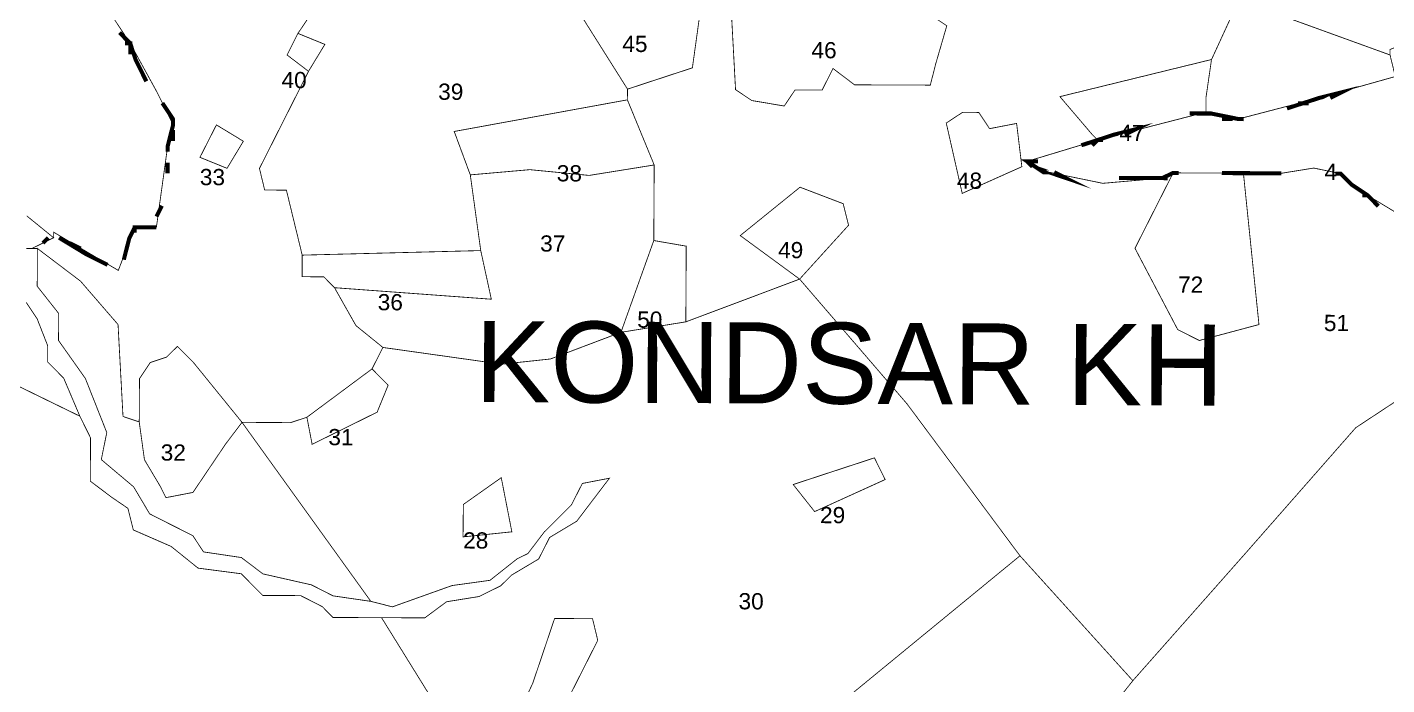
# Model space of a CAD drawing. Header units: metres. Extents: x 318080 to 326887, y 1838772 to 1852662.
# Drawn here: x 324236 to 325251, y 1851284 to 1851775 of the extents above; entities that cross this region are included whole.
import ezdxf

# ---------------------------------------------------------------- set-up
doc = ezdxf.new("R2010")
doc.units = ezdxf.units.M
doc.header["$MEASUREMENT"] = 0
for name, color, linetype in [('SURVEY NO.', 7, 'Continuous'), ('SURVEY PLOT BOUNDARY', 35, 'Continuous'), ('VILLAGE BOUNDARY', 212, 'Continuous'), ('VILLAGE NAME', 3, 'Continuous')]:
    doc.layers.add(name, color=color, linetype=linetype)
doc.styles.add('PDF Arial', font='arial.ttf')
doc.styles.get("Standard").update_dxf_attribs({"font": 'arial.ttf'})

# ---------------------------------------------------------------- blocks, each defined once
blk = doc.blocks.new('22')
at = {"layer": 'SURVEY PLOT BOUNDARY', "lineweight": 18, "const_width": 0.605}
for points in [[(324446.5, 1851782.2), (324438.4, 1851770.2), (324430.3, 1851754.1), (324446.3, 1851741.9), (324409.7, 1851669.4), (324413.6, 1851653.3), (324429.8, 1851653.2), (324441.6, 1851604.7), (324441.6, 1851588.6), (324457.7, 1851588.5), (324465.7, 1851580.4), (324481.7, 1851552.1), (324501.8, 1851535.8), (324493.7, 1851519.8), (324445.1, 1851483.7), (324433, 1851479.7), (324396.7, 1851479.9), (324360.6, 1851524.4), (324348.5, 1851536.6), (324340.4, 1851528.6), (324328.3, 1851524.6), (324320.2, 1851512.5), (324320, 1851480.2), (324307.9, 1851484.3), (324304.2, 1851552.9), (324276.2, 1851585.3), (324244, 1851609.7), (324240, 1851609.7), (324248.1, 1851613.7), (324256.1, 1851617.7), (324256.2, 1851621.8), (324304.4, 1851593.3), (324316.7, 1851625.5), (324332.8, 1851625.4), (324341.2, 1851685.9), (324345.3, 1851702), (324333.3, 1851726.3), (324313.3, 1851762.7), (324281.3, 1851811.3)], [(324236.1, 1851634), (324256.1, 1851617.7), (324248.1, 1851613.7), (324240, 1851609.7), (324235.9, 1851609.7)], [(324221.1, 1851872.1), (324249.1, 1851835.6), (324253.1, 1851827.5), (324257.2, 1851827.5), (324277.3, 1851819.3), (324281.3, 1851811.3), (324313.3, 1851762.7), (324333.3, 1851726.3), (324345.3, 1851702), (324341.2, 1851685.9), (324332.8, 1851625.4), (324316.7, 1851625.5), (324304.4, 1851593.3), (324256.2, 1851621.8), (324256.1, 1851617.7), (324236.1, 1851634)], [(324761.2, 1851796.8), (324764.9, 1851728.2), (324777, 1851720.1), (324801.2, 1851716), (324809.3, 1851728), (324829.5, 1851727.9), (324837.6, 1851744), (324853.7, 1851731.8), (324910.2, 1851731.6), (324914.3, 1851747.7), (324922.5, 1851775.9)], [(325140.4, 1851795), (325120, 1851750.7), (325006.9, 1851723), (325031, 1851694.7), (325035, 1851690.6), (324982.5, 1851674.7), (324998.6, 1851666.6), (325038.9, 1851658.3), (325083.3, 1851662.2), (325091.4, 1851666.1), (325062.9, 1851609.8), (325094.8, 1851549.1), (325110.9, 1851541), (325155.4, 1851552.9), (325143.8, 1851665.9), (325172.1, 1851665.8), (325196.3, 1851669.7), (325216.4, 1851665.5), (325236.5, 1851649.3), (325256.6, 1851637.1)], [(325264, 1851499.9), (325227.6, 1851475.9), (325146.5, 1851383.5), (325061.3, 1851287.1), (324977.1, 1851380.3), (324892.9, 1851493.6), (324812.7, 1851586.8), (324849.2, 1851627), (324845.2, 1851643.1), (324813, 1851655.4), (324768.4, 1851619.3), (324812.7, 1851586.8), (324727.8, 1851554.9), (324728.1, 1851611.4), (324703.9, 1851615.6), (324704.2, 1851672), (324684.2, 1851720.6), (324684.3, 1851728.6), (324732.7, 1851744.5), (324741.1, 1851805)], [(324235.9, 1851609.7), (324240, 1851609.7), (324244, 1851609.7), (324243.9, 1851581.5), (324259.9, 1851561.2), (324259.8, 1851541), (324279.8, 1851512.7), (324295.8, 1851472.3), (324291.7, 1851452.1), (324315.8, 1851431.8), (324327.8, 1851411.6), (324360, 1851395.3), (324368, 1851383.2), (324396.2, 1851379), (324412.3, 1851366.8), (324448.5, 1851358.6), (324464.6, 1851350.4), (324492.8, 1851346.3), (324508.9, 1851342.2), (324553.4, 1851358.1), (324581.7, 1851362), (324601.9, 1851378), (324610, 1851382), (324622.2, 1851398.1), (324630.3, 1851406.1), (324642.4, 1851418.2), (324650.6, 1851434.3), (324670.8, 1851438.2), (324646.4, 1851406.1), (324626.2, 1851394), (324618, 1851377.9), (324597.8, 1851365.9), (324589.7, 1851357.9), (324573.5, 1851349.9), (324549.3, 1851346), (324533.1, 1851334), (324500.8, 1851334.1), (324464.5, 1851334.3), (324456.5, 1851342.4), (324440.4, 1851350.6), (324412.2, 1851350.7), (324396.1, 1851366.9), (324363.9, 1851371.1), (324343.8, 1851387.3), (324315.6, 1851399.6), (324311.6, 1851415.7), (324299.6, 1851423.9), (324283.5, 1851436), (324283.7, 1851468.3), (324275.7, 1851484.5), (324263.7, 1851512.8), (324251.7, 1851525), (324251.7, 1851537.1), (324243.8, 1851557.3), (324235.7, 1851569.4)], [(325256.6, 1851637.1), (325236.5, 1851649.3), (325216.4, 1851665.5), (325196.3, 1851669.7), (325172.1, 1851665.8), (325143.8, 1851665.9), (325115.6, 1851666), (325091.4, 1851666.1), (325083.3, 1851662.2), (325038.9, 1851658.3), (324998.6, 1851666.6), (324982.5, 1851674.7), (325035, 1851690.6), (325111.8, 1851710.4), (325115.8, 1851710.4), (325140, 1851706.3), (325200.6, 1851722.1), (325257.1, 1851738)], [(324235.7, 1851569.4), (324243.8, 1851557.3), (324251.7, 1851537.1), (324251.7, 1851525), (324263.7, 1851512.8), (324275.7, 1851484.5), (324159, 1851541.5)], [(324629.5, 1851252.8), (324662.1, 1851317.2), (324658.2, 1851333.4), (324629.9, 1851333.5), (324613.6, 1851285.2), (324589.1, 1851232.8)], [(324540.9, 1851269.4), (324500.8, 1851334.1), (324533.1, 1851334), (324549.3, 1851346), (324573.5, 1851349.9), (324589.7, 1851357.9), (324597.8, 1851365.9), (324618, 1851377.9), (324626.2, 1851394), (324646.4, 1851406.1), (324670.8, 1851438.2), (324650.6, 1851434.3), (324642.4, 1851418.2), (324630.3, 1851406.1), (324622.2, 1851398.1), (324610, 1851382), (324601.9, 1851378), (324581.7, 1851362), (324553.4, 1851358.1), (324508.9, 1851342.2), (324492.8, 1851346.3), (324396.7, 1851479.9), (324433, 1851479.7), (324445.1, 1851483.7), (324449, 1851463.5), (324497.5, 1851487.5), (324505.7, 1851507.6), (324493.7, 1851519.8), (324501.8, 1851535.8), (324590.5, 1851523.3), (324626.8, 1851527.2), (324679.4, 1851547.1), (324727.8, 1851554.9), (324812.7, 1851586.8), (324892.9, 1851493.6), (324977.1, 1851380.3), (324835.3, 1851263.9)], [(324159, 1851541.5), (324275.7, 1851484.5), (324283.7, 1851468.3), (324283.5, 1851436), (324299.6, 1851423.9), (324311.6, 1851415.7), (324315.6, 1851399.6), (324343.8, 1851387.3), (324363.9, 1851371.1), (324396.1, 1851366.9), (324412.2, 1851350.7), (324440.4, 1851350.6), (324456.5, 1851342.4), (324464.5, 1851334.3), (324500.8, 1851334.1), (324540.9, 1851269.4)], [(324835.3, 1851263.9), (324977.1, 1851380.3), (325061.3, 1851287.1), (324915.2, 1851102.2)]]:
    blk.add_lwpolyline(points, dxfattribs=at)
for points in [[(325253.2, 1851758.2), (325253.2, 1851754.1), (325140.4, 1851795), (325209.5, 1851911.7), (325306.8, 1852012.1), (325347.7, 1852120.8), (325371.9, 1852124.7), (325480.7, 1852091.9), (325500.8, 1852075.7), (325480.5, 1852059.7), (325484.4, 1852035.4), (325508.6, 1852019.2), (325532.7, 1852011), (325439.3, 1851878.3), (325411, 1851870.4), (325334, 1851790)], [(324574.8, 1851608.1), (324441.6, 1851604.7), (324429.8, 1851653.2), (324413.6, 1851653.3), (324409.7, 1851669.4), (324446.3, 1851741.9), (324458.5, 1851762), (324438.4, 1851770.2), (324446.5, 1851782.2), (324450.6, 1851794.3), (324470.9, 1851818.4), (324471.1, 1851858.8), (324491.4, 1851878.8), (324531.8, 1851894.8), (324551.9, 1851894.7), (324584.1, 1851878.4), (324616.3, 1851846), (324628.2, 1851817.7), (324684.3, 1851728.6), (324684.2, 1851720.6), (324555, 1851697), (324567, 1851664.6)], [(324741.1, 1851805), (324732.7, 1851744.5), (324684.3, 1851728.6), (324628.2, 1851817.7), (324652.5, 1851833.7), (324672.7, 1851845.7), (324705, 1851837.5)], [(324741.1, 1851805), (324745.3, 1851833.2), (324757.4, 1851845.3), (324801.8, 1851845.1), (324801.7, 1851824.9), (324890.4, 1851820.4), (324910.6, 1851812.3), (324910.4, 1851784), (324922.5, 1851775.9), (324914.3, 1851747.7), (324910.2, 1851731.6), (324853.7, 1851731.8), (324837.6, 1851744), (324829.5, 1851727.9), (324809.3, 1851728), (324801.2, 1851716), (324777, 1851720.1), (324764.9, 1851728.2), (324761.2, 1851796.8)], [(325253.2, 1851754.1), (325257.1, 1851738), (325200.6, 1851722.1), (325140, 1851706.3), (325115.8, 1851710.4), (325115.9, 1851722.5), (325120, 1851750.7), (325140.4, 1851795)], [(324458.5, 1851762), (324446.3, 1851741.9), (324430.3, 1851754.1), (324438.4, 1851770.2)], [(325115.8, 1851710.4), (325111.8, 1851710.4), (325035, 1851690.6), (325031, 1851694.7), (325006.9, 1851723), (325120, 1851750.7), (325115.9, 1851722.5)], [(324704.2, 1851672), (324655.7, 1851664.2), (324611.4, 1851668.5), (324567, 1851664.6), (324555, 1851697), (324684.2, 1851720.6)], [(324978.5, 1851670.7), (324934, 1851650.8), (324922.1, 1851703.3), (324934.3, 1851711.3), (324946.4, 1851711.2), (324954.4, 1851699.1), (324974.6, 1851703)], [(324934, 1851650.8), (324978.5, 1851670.7), (324974.6, 1851703), (324954.4, 1851699.1), (324946.4, 1851711.2), (324934.3, 1851711.3), (324922.1, 1851703.3)], [(324397.7, 1851689.7), (324385.5, 1851669.5), (324365.3, 1851677.7), (324377.6, 1851701.9)], [(324365.3, 1851677.7), (324385.5, 1851669.5), (324397.7, 1851689.7), (324377.6, 1851701.9)], [(324704.2, 1851672), (324703.9, 1851615.6), (324679.4, 1851547.1), (324626.8, 1851527.2), (324590.5, 1851523.3), (324501.8, 1851535.8), (324481.7, 1851552.1), (324465.7, 1851580.4), (324582.7, 1851571.8), (324574.8, 1851608.1), (324567, 1851664.6), (324611.4, 1851668.5), (324655.7, 1851664.2)], [(325143.8, 1851665.9), (325155.4, 1851552.9), (325110.9, 1851541), (325094.8, 1851549.1), (325062.9, 1851609.8), (325091.4, 1851666.1), (325115.6, 1851666)], [(324812.7, 1851586.8), (324768.4, 1851619.3), (324813, 1851655.4), (324845.2, 1851643.1), (324849.2, 1851627)], [(324727.8, 1851554.9), (324679.4, 1851547.1), (324703.9, 1851615.6), (324728.1, 1851611.4)], [(324335.9, 1851431.8), (324339.9, 1851423.7), (324360.1, 1851427.6), (324384.5, 1851463.8), (324396.7, 1851479.9), (324492.8, 1851346.3), (324464.6, 1851350.4), (324448.5, 1851358.6), (324412.3, 1851366.8), (324396.2, 1851379), (324368, 1851383.2), (324360, 1851395.3), (324327.8, 1851411.6), (324315.8, 1851431.8), (324291.7, 1851452.1), (324295.8, 1851472.3), (324279.8, 1851512.7), (324259.8, 1851541), (324259.9, 1851561.2), (324243.9, 1851581.5), (324244, 1851609.7), (324276.2, 1851585.3), (324304.2, 1851552.9), (324307.9, 1851484.3), (324320, 1851480.2), (324323.9, 1851452)], [(324574.8, 1851608.1), (324582.7, 1851571.8), (324465.7, 1851580.4), (324457.7, 1851588.5), (324441.6, 1851588.6), (324441.6, 1851604.7)], [(324360.1, 1851427.6), (324339.9, 1851423.7), (324335.9, 1851431.8), (324323.9, 1851452), (324320, 1851480.2), (324320.2, 1851512.5), (324328.3, 1851524.6), (324340.4, 1851528.6), (324348.5, 1851536.6), (324360.6, 1851524.4), (324396.7, 1851479.9), (324384.5, 1851463.8)], [(324497.5, 1851487.5), (324449, 1851463.5), (324445.1, 1851483.7), (324493.7, 1851519.8), (324505.7, 1851507.6)], [(325324.5, 1851495.6), (325320.3, 1851455.3), (325316.1, 1851423), (325307.5, 1851322.2), (325395.7, 1851208.8), (325387.3, 1851132.2), (325273.8, 1851019.8), (325136.8, 1851048.7), (325015.9, 1851073.4), (324915.2, 1851102.2), (325061.3, 1851287.1), (325146.5, 1851383.5), (325227.6, 1851475.9), (325264, 1851499.9)], [(324807.9, 1851433.5), (324868.5, 1851453.4), (324876.5, 1851437.2), (324823.9, 1851413.3)], [(324868.5, 1851453.4), (324807.9, 1851433.5), (324823.9, 1851413.3), (324876.5, 1851437.2)], [(324561.8, 1851418.6), (324590.1, 1851438.6), (324598, 1851398.2), (324561.6, 1851394.4)], [(324598, 1851398.2), (324590.1, 1851438.6), (324561.8, 1851418.6), (324561.6, 1851394.4)], [(324621.3, 1851216.6), (324589, 1851204.6), (324589.1, 1851232.8), (324613.6, 1851285.2), (324629.9, 1851333.5), (324658.2, 1851333.4), (324662.1, 1851317.2), (324629.5, 1851252.8)]]:
    blk.add_lwpolyline(points, close=True, dxfattribs=at)
at = {"layer": 'VILLAGE BOUNDARY', "lineweight": 50, "const_width": 3.03}
for points in [[(324325.3, 1851734.4), (324317.3, 1851750.6), (324313.3, 1851762.7), (324305.3, 1851770.8)], [(324309.3, 1851762.7), (324313.3, 1851762.7), (324313.3, 1851754.6)], [(325208.6, 1851722.1), (325216.7, 1851726.1), (325200.6, 1851722.1), (325176.3, 1851714.2)], [(324337.3, 1851718.2), (324345.3, 1851706.1), (324345.3, 1851702), (324341.2, 1851685.9), (324341.2, 1851681.9)], [(325184.4, 1851718.1), (325192.5, 1851718.1)], [(325111.8, 1851710.4), (325103.7, 1851710.5), (325111.8, 1851710.4), (325115.8, 1851710.4), (325119.8, 1851710.4), (325140, 1851706.3), (325144, 1851706.2)], [(325135.9, 1851706.3), (325127.9, 1851706.3)], [(324345.2, 1851689.9), (324345.3, 1851698)], [(325055.2, 1851694.6), (325063.3, 1851698.6), (325047.1, 1851694.6), (325035, 1851690.6), (325022.9, 1851686.7)], [(325031, 1851686.6), (325035, 1851690.6), (325039.1, 1851690.6)], [(324341.1, 1851665.7), (324341.1, 1851673.8)], [(325002.6, 1851666.6), (325010.7, 1851662.5), (324998.6, 1851666.6), (324994.6, 1851666.6), (324982.5, 1851674.7), (324990.6, 1851674.7)], [(324982.5, 1851674.7), (324986.5, 1851670.7)], [(325051, 1851662.3), (325067.2, 1851662.2), (325083.3, 1851662.2), (325091.4, 1851666.1), (325095.4, 1851666.1)], [(325063.1, 1851662.3), (325055.1, 1851662.3)], [(325087.3, 1851662.1), (325083.3, 1851662.2), (325079.3, 1851662.2)], [(325172.1, 1851665.8), (325155.9, 1851665.8), (325143.8, 1851665.9), (325127.7, 1851666)], [(325135.7, 1851665.9), (325143.8, 1851665.9)], [(325159.9, 1851665.8), (325168, 1851665.8)], [(325220.4, 1851661.5), (325216.4, 1851665.5), (325212.4, 1851665.6), (325216.4, 1851665.5), (325224.4, 1851657.4), (325236.5, 1851649.3), (325244.5, 1851641.2)], [(324336.9, 1851641.5), (324332.9, 1851633.5)], [(325240.5, 1851645.3), (325236.5, 1851649.3), (325232.5, 1851649.3)], [(324308.5, 1851601.3), (324312.6, 1851617.4), (324316.7, 1851625.5), (324332.8, 1851625.4)], [(324320.7, 1851625.5), (324316.7, 1851625.5), (324316.7, 1851621.5)], [(324248.1, 1851613.7), (324252.1, 1851617.7)], [(324296.4, 1851597.4), (324280.3, 1851605.5), (324260.2, 1851617.7)], [(324268.2, 1851613.6), (324276.3, 1851609.6)]]:
    blk.add_lwpolyline(points, dxfattribs=at)
at = {"layer": 'SURVEY NO.', "char_height": 12.1, "attachment_point": 7, "rotation": 359.7242, "style": 'PDF Arial'}
for s, insert in [('45', (324680.4, 1851756.2)), ('46', (324821.5, 1851751.5)), ('40', (324426.1, 1851729.2)), ('39', (324543, 1851720.5)), ('47', (325051.2, 1851689.9)), ('33', (324365.2, 1851656.8)), ('38', (324631.5, 1851659.6)), ('48', (324930, 1851654.1)), ('4', (325204.3, 1851660.9)), ('37', (324619.1, 1851607.2)), ('49', (324796.6, 1851602.3)), ('72', (325095, 1851576.7)), ('36', (324497.9, 1851563.4)), ('50', (324691.5, 1851550.4)), ('51', (325203.8, 1851547.9)), ('31', (324461.1, 1851462.7)), ('32', (324336, 1851451.2)), ('29', (324827.9, 1851404.5)), ('28', (324561.6, 1851385.6)), ('30', (324767.1, 1851340.2))]:
    blk.add_mtext(s, dxfattribs=dict(at, insert=insert))
at = {"layer": 'VILLAGE NAME', "insert": (324570.2, 1851494.2), "char_height": 60.51, "attachment_point": 7, "rotation": 359.7242}
blk.add_mtext('KONDSAR KH', dxfattribs=at)

msp = doc.modelspace()

# ---------------------------------------------------------------- block references
msp.add_blockref('22', (0, 0))

doc.saveas('drawing.dxf')
